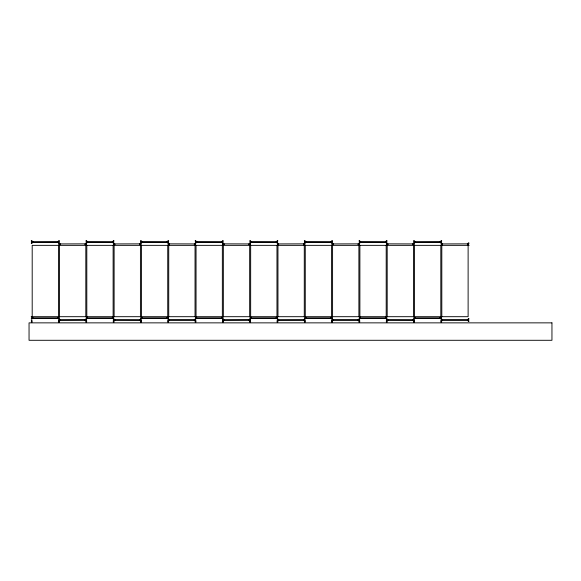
<?xml version="1.0" encoding="UTF-8"?>
<svg xmlns="http://www.w3.org/2000/svg" width="581" height="581" viewBox="0 0 581 581"><rect width="100%" height="100%" fill="white"/><g stroke="black" fill="none" stroke-linecap="round" stroke-linejoin="round"><path stroke-width="0.87" d="M86.845 242.037L87.114 242.088M140.043 244.252L140.217 244.151M140.362 320.153L140.362 319.862M167.698 242.037L167.437 241.986M223.387 244.252L223.649 244.202M223.387 320.008L223.649 319.957M250.694 242.037L250.97 242.037M276.578 242.037L276.679 242.016M304.233 244.252L304.117 244.34M387.578 244.252L387.454 244.34M387.578 320.008L387.316 319.957M413.12 244.252L413.294 244.151M413.44 320.153L413.44 319.862M440.776 242.037L440.507 241.986M114.239 244.202L114.421 244.202M114.312 319.935L114.239 320.058M85.748 320.153L85.748 319.862M194.976 320.153L194.976 319.862M249.59 320.153L249.59 319.862M304.204 320.153L304.204 319.862M358.826 320.153L358.826 319.862M468.054 320.153L468.054 319.862M31.2 240.933L32.195 240.933M58.507 240.933L59.502 240.933M85.814 240.933L86.809 240.933M113.121 240.933L114.116 240.933M140.428 240.933L141.423 240.933M167.735 240.933L168.73 240.933M195.042 240.933L196.044 240.933M222.349 240.933L223.351 240.933M249.663 240.933L250.658 240.933M276.97 240.933L277.965 240.933M304.277 240.933L305.272 240.933M331.584 240.933L332.579 240.933M358.891 240.933L359.886 240.933M386.198 240.933L387.193 240.933M413.505 240.933L414.5 240.933M440.812 240.933L441.807 240.933M32.362 241.711L58.34 241.645L58.34 242.415L32.362 242.43L32.362 241.66M112.954 241.711L86.976 241.645L86.976 242.415L112.954 242.43L112.954 241.66M167.568 241.711L141.59 241.645L141.59 242.415L167.568 242.43L167.568 241.66M222.189 241.711L196.204 241.645L196.204 242.415L222.189 242.43L222.189 241.66M276.803 241.711L250.825 241.645L250.825 242.415L276.803 242.43L276.803 241.66M331.417 241.711L305.439 241.645L305.439 242.415L331.417 242.43L331.417 241.66M386.031 241.711L360.053 241.645L360.053 242.415L386.031 242.43L386.031 241.66M414.667 241.711L440.645 241.645L440.645 242.415L414.667 242.43L414.667 241.66M31.701 242.037L33.023 242.037M57.679 242.037L59.008 242.037M86.315 242.037L87.644 242.037M112.293 242.037L113.622 242.037M140.929 242.037L142.258 242.037M166.907 242.037L168.236 242.037M195.543 242.037L196.872 242.037M221.521 242.037L222.85 242.037M250.157 242.037L251.486 242.037M276.135 242.037L277.464 242.037M304.771 242.037L306.1 242.037M330.749 242.037L332.078 242.037M359.385 242.037L360.714 242.037M385.37 242.037L386.692 242.037M414.006 242.037L415.328 242.037M439.984 242.037L441.313 242.037M32.362 242.364L58.34 242.364M86.976 242.364L112.954 242.364M141.59 242.364L167.568 242.364M196.204 242.364L222.189 242.364M250.825 242.364L276.803 242.364M305.439 242.364L331.417 242.364M360.053 242.364L386.031 242.364M414.667 242.364L440.645 242.364M31.2 243.148L32.195 243.148M58.507 243.148L59.502 243.148M85.814 243.148L86.809 243.148M113.121 243.148L114.116 243.148M140.428 243.148L141.423 243.148M167.735 243.148L168.73 243.148M195.042 243.148L196.044 243.148M222.349 243.148L223.351 243.148M249.663 243.148L250.658 243.148M276.97 243.148L277.965 243.148M304.277 243.148L305.272 243.148M331.584 243.148L332.579 243.148M358.891 243.148L359.886 243.148M386.198 243.148L387.193 243.148M413.505 243.148L414.5 243.148M440.812 243.148L441.807 243.148M468.119 243.148L469.114 243.148M59.669 243.926L85.647 243.86L85.647 244.63M114.283 243.926L140.261 243.86L140.261 244.63M194.882 243.926L168.897 243.86L168.897 244.63M249.496 243.926L223.511 243.86L223.511 244.63M278.132 243.926L304.11 243.86L304.11 244.63M332.746 243.926L358.724 243.86L358.724 244.63M413.338 243.926L387.36 243.86L387.36 244.63M441.974 243.926L467.952 243.86L467.952 244.63M59.008 244.252L60.33 244.252M84.986 244.252L86.315 244.252M113.622 244.252L114.951 244.252M139.6 244.252L140.929 244.252M168.236 244.252L169.565 244.252M194.214 244.252L195.543 244.252M222.85 244.252L224.179 244.252M248.828 244.252L250.157 244.252M277.464 244.252L278.793 244.252M303.442 244.252L304.771 244.252M332.078 244.252L333.407 244.252M358.056 244.252L359.385 244.252M386.692 244.252L388.021 244.252M412.677 244.252L414.006 244.252M441.313 244.252L442.635 244.252M467.291 244.252L468.62 244.252M469.114 245.356L32.195 245.356L32.195 316.689M31.2 316.689L468.119 316.689L468.119 245.356M57.679 317.792L59.008 317.792M112.293 317.792L113.622 317.792M166.907 317.792L168.236 317.792M221.521 317.792L222.85 317.792M276.135 317.792L277.464 317.792M330.749 317.792L332.078 317.792M385.37 317.792L386.692 317.792M439.984 317.792L441.313 317.792M32.362 318.127L58.34 318.127M86.976 318.127L112.954 318.127M141.59 318.127L167.568 318.127M196.204 318.127L222.189 318.127M250.825 318.127L276.803 318.127M305.439 318.127L331.417 318.127M360.053 318.127L386.031 318.127M414.667 318.127L440.645 318.127M31.2 318.904L32.195 318.904M58.507 318.904L59.502 318.904M85.814 318.904L86.809 318.904M113.121 318.904L114.116 318.904M140.428 318.904L141.423 318.904M167.735 318.904L168.73 318.904M195.042 318.904L196.044 318.904M222.349 318.904L223.351 318.904M249.663 318.904L250.658 318.904M276.97 318.904L277.965 318.904M304.277 318.904L305.272 318.904M331.584 318.904L332.579 318.904M358.891 318.904L359.886 318.904M386.198 318.904L387.193 318.904M413.505 318.904L414.5 318.904M440.812 318.904L441.807 318.904M468.119 318.904L469.114 318.904M59.008 320.008L60.33 320.008M84.986 320.008L86.315 320.008M113.622 320.008L114.951 320.008M139.6 320.008L140.929 320.008M168.236 320.008L169.565 320.008M194.214 320.008L195.543 320.008M222.85 320.008L224.179 320.008M248.828 320.008L250.157 320.008M277.464 320.008L278.793 320.008M303.442 320.008L304.771 320.008M332.078 320.008L333.407 320.008M358.056 320.008L359.385 320.008M386.692 320.008L388.021 320.008M412.677 320.008L414.006 320.008M441.313 320.008L442.635 320.008M467.291 320.008L468.62 320.008M31.316 320.676L32.078 320.676M58.623 320.676L59.611 320.661M85.712 320.647L86.692 320.676M113.244 320.676L113.999 320.647M141.306 320.676L140.326 320.814M167.858 320.676L168.839 320.814M195.92 320.676L194.94 320.814M222.472 320.676L223.227 320.697M250.534 320.676L249.59 320.814M277.086 320.676L278.03 320.814M305.148 320.676L304.393 320.697M331.7 320.676L332.681 320.661M359.77 320.676L358.818 320.814M386.314 320.676L387.266 320.632M413.432 320.632L414.384 320.676M440.928 320.676L441.683 320.697M31.316 321.119L32.078 321.119M58.507 321.119L59.502 321.119M85.814 321.119L86.809 321.119M113.121 321.119L114.116 321.119M140.428 321.119L141.423 321.119M167.735 321.119L168.73 321.119M195.042 321.119L196.044 321.119M222.349 321.119L223.351 321.119M249.663 321.119L250.658 321.119M276.97 321.119L277.965 321.119M304.277 321.119L305.272 321.119M331.584 321.119L332.579 321.119M358.891 321.119L359.886 321.119M386.198 321.119L387.193 321.119M413.505 321.119L414.5 321.119M440.812 321.119L441.807 321.119M468.119 321.119L469.114 321.119M31.389 321.707L32.006 321.707M58.696 321.707L59.313 321.707M86.01 321.707L86.62 321.707M113.317 321.707L113.927 321.707M140.624 321.707L141.234 321.707M167.931 321.707L168.541 321.707M195.238 321.707L195.848 321.707M222.545 321.707L223.155 321.707M249.852 321.707L250.462 321.707M277.159 321.707L277.769 321.707M304.466 321.707L305.076 321.707M331.773 321.707L332.383 321.707M359.08 321.707L359.69 321.707M386.387 321.707L387.004 321.707M413.694 321.707L414.311 321.707M441.001 321.707L441.618 321.707M31.316 322.15L32.078 322.15M58.623 322.15L59.385 322.15M85.93 322.15L86.692 322.15M113.244 322.15L113.999 322.15M140.551 322.15L141.306 322.15M167.858 322.15L168.613 322.15M195.165 322.15L195.92 322.15M222.472 322.15L223.227 322.15M249.779 322.15L250.534 322.15M277.086 322.15L277.841 322.15M304.393 322.15L305.148 322.15M331.7 322.15L332.455 322.15M359.007 322.15L359.77 322.15M386.314 322.15L387.077 322.15M413.621 322.15L414.384 322.15M440.928 322.15L441.691 322.15M468.62 242.923L468.62 245.581M468.62 318.678L468.62 321.337M467.509 243.751L467.509 244.754M467.509 319.514L467.509 320.509M442.417 243.751L442.417 244.754M442.417 319.514L442.417 320.509M441.974 243.875L441.974 244.63M441.807 245.356L441.807 316.689M441.313 240.708L441.313 245.581M441.313 316.471L441.313 321.337M440.812 245.356L440.812 316.689M440.645 317.415L440.645 318.177L414.667 318.185L414.667 317.415M440.202 241.543L440.202 242.538M440.202 317.299L440.202 318.294M415.11 241.543L415.11 242.538M415.11 317.299L415.11 318.294M414.5 245.356L414.5 316.689M414.006 240.708L414.006 245.581M414.006 316.471L414.006 321.337M413.505 245.356L413.505 316.689M413.338 243.875L413.338 244.63M412.895 243.751L412.895 244.754M412.895 319.514L412.895 320.509M387.803 243.751L387.803 244.754M387.803 319.514L387.803 320.509M387.193 245.356L387.193 316.689M386.692 240.708L386.692 245.581M386.692 316.471L386.692 321.337M386.198 245.356L386.198 316.689M386.031 317.415L386.031 318.177L360.053 318.185L360.053 317.415M385.588 241.543L385.588 242.538M385.588 317.299L385.588 318.294M360.496 241.543L360.496 242.538M360.496 317.299L360.496 318.294M359.886 245.356L359.886 316.689M359.385 240.708L359.385 245.581M359.385 316.471L359.385 321.337M358.891 245.356L358.891 316.689M358.281 243.751L358.281 244.754M358.281 319.514L358.281 320.509M333.189 243.751L333.189 244.754M333.189 319.514L333.189 320.509M332.746 243.875L332.746 244.63M332.579 245.356L332.579 316.689M332.078 240.708L332.078 245.581M332.078 316.471L332.078 321.337M331.584 245.356L331.584 316.689M331.417 317.415L331.417 318.177L305.439 318.185L305.439 317.415M330.974 241.543L330.974 242.538M330.974 317.299L330.974 318.294M305.882 241.543L305.882 242.538M305.882 317.299L305.882 318.294M305.272 245.356L305.272 316.689M304.771 240.708L304.771 245.581M304.771 316.471L304.771 321.337M304.277 245.356L304.277 316.689M303.667 243.751L303.667 244.754M303.667 319.514L303.667 320.509M278.575 243.751L278.575 244.754M278.575 319.514L278.575 320.509M278.132 243.875L278.132 244.63M277.965 245.356L277.965 316.689M277.464 240.708L277.464 245.581M277.464 316.471L277.464 321.337M276.97 245.356L276.97 316.689M276.803 317.415L276.803 318.177L250.825 318.185L250.825 317.415M276.36 241.543L276.36 242.538M276.36 317.299L276.36 318.294M251.261 241.543L251.261 242.538M251.261 317.299L251.261 318.294M250.658 245.356L250.658 316.689M250.157 240.708L250.157 245.581M250.157 316.471L250.157 321.337M249.663 245.356L249.663 316.689M249.496 243.875L249.496 244.63M249.053 243.751L249.053 244.754M249.053 319.514L249.053 320.509M223.954 243.751L223.954 244.754M223.954 319.514L223.954 320.509M223.351 245.356L223.351 316.689M222.85 240.708L222.85 245.581M222.85 316.471L222.85 321.337M222.349 245.356L222.349 316.689M222.189 317.415L222.189 318.177L196.204 318.185L196.204 317.415M221.746 241.543L221.746 242.538M221.746 317.299L221.746 318.294M196.647 241.543L196.647 242.538M196.647 317.299L196.647 318.294M196.044 245.356L196.044 316.689M195.543 240.708L195.543 245.581M195.543 316.471L195.543 321.337M195.042 245.356L195.042 316.689M194.882 243.875L194.882 244.63M194.439 243.751L194.439 244.754M194.439 319.514L194.439 320.509M169.34 243.751L169.34 244.754M169.34 319.514L169.34 320.509M168.73 245.356L168.73 316.689M168.236 240.708L168.236 245.581M168.236 316.471L168.236 321.337M167.735 245.356L167.735 316.689M167.568 317.415L167.568 318.177L141.59 318.185L141.59 317.415M167.125 241.543L167.125 242.538M167.125 317.299L167.125 318.294M142.033 241.543L142.033 242.538M142.033 317.299L142.033 318.294M141.423 245.356L141.423 316.689M140.929 240.708L140.929 245.581M140.929 316.471L140.929 321.337M140.428 245.356L140.428 316.689M139.818 243.751L139.818 244.754M139.818 319.514L139.818 320.509M114.726 243.751L114.726 244.754M114.726 319.514L114.726 320.509M114.283 243.875L114.283 244.63M114.116 245.356L114.116 316.689M113.622 240.708L113.622 245.581M113.622 316.471L113.622 321.337M113.121 245.356L113.121 316.689M112.954 317.415L112.954 318.177L86.976 318.185L86.976 317.415M112.511 241.543L112.511 242.538M112.511 317.299L112.511 318.294M87.419 241.543L87.419 242.538M87.419 317.299L87.419 318.294M86.809 245.356L86.809 316.689M86.315 240.708L86.315 245.581M86.315 316.471L86.315 321.337M85.814 245.356L85.814 316.689M85.204 243.751L85.204 244.754M85.204 319.514L85.204 320.509M60.112 243.751L60.112 244.754M60.112 319.514L60.112 320.509M59.669 243.875L59.669 244.63M59.502 245.356L59.502 316.689M59.008 240.708L59.008 245.581M59.008 316.471L59.008 321.337M58.507 245.356L58.507 316.689M58.34 317.415L58.34 318.177L32.362 318.185L32.362 317.415M57.897 241.543L57.897 242.538M57.897 317.299L57.897 318.294M32.805 241.543L32.805 242.538M32.805 317.299L32.805 318.294M31.701 240.708L31.701 243.366M31.701 316.471L31.701 319.122M32.26 241.892L32.551 242.183L32.26 241.892M58.151 241.892L58.441 242.183L58.151 241.892M59.567 244.107L59.858 244.398L59.567 244.107M59.567 319.862L59.858 320.153L59.567 319.862M85.458 244.107L85.748 244.398L85.458 244.107M112.765 241.892L113.055 242.183L112.765 241.892M141.495 241.892L141.786 242.183L141.495 241.892M168.802 244.107L169.093 244.398L168.802 244.107M168.802 319.862L169.093 320.153L168.802 319.862M194.686 244.107L194.976 244.398L194.686 244.107M196.109 241.892L196.4 242.183L196.109 241.892M221.993 241.892L222.283 242.183L221.993 241.892M249.3 244.107L249.59 244.398L249.3 244.107M278.03 244.107L278.321 244.398L278.03 244.107M278.03 319.862L278.321 320.153L278.03 319.862M305.337 241.892L305.628 242.183L305.337 241.892M331.228 241.892L331.511 242.183L331.228 241.892M332.644 244.107L332.935 244.398L332.644 244.107M332.644 319.862L332.935 320.153L332.644 319.862M358.535 244.107L358.826 244.398L358.535 244.107M359.951 241.892L360.242 242.183L359.951 241.892M385.842 241.892L386.133 242.183L385.842 241.892M414.565 241.892L414.856 242.183L414.565 241.892M441.872 244.107L442.163 244.398L441.872 244.107M441.872 319.862L442.163 320.153L441.872 319.862M467.763 244.107L468.054 244.398L467.763 244.107M85.647 319.615L59.669 319.681L59.669 320.385L85.647 320.334L85.647 319.63M140.261 319.681L114.283 319.615L114.283 320.385L140.261 320.4L140.261 319.63M194.882 319.681L168.897 319.615L168.897 320.385L194.882 320.334L194.882 319.63M249.496 319.615L223.511 319.681L223.511 320.385L249.496 320.334L249.496 319.63M304.11 319.615L278.132 319.681L278.132 320.385L304.11 320.4L304.11 319.63M358.724 319.681L332.746 319.615L332.746 320.385L358.724 320.334L358.724 319.63M413.338 319.681L387.36 319.615L387.36 320.385L413.338 320.4L413.338 319.63M467.952 319.681L441.974 319.615L441.974 320.385L467.952 320.334L467.952 319.63M551.95 322.862L29.05 322.862L29.05 340.292L551.95 340.292L551.95 322.862"/></g></svg>
